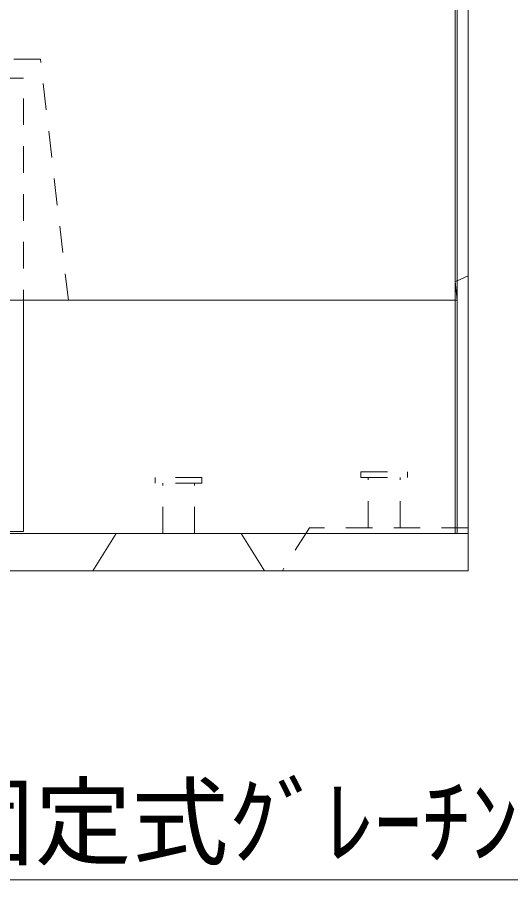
# Model space of a CAD drawing. Units: millimetres at full size; details may follow other scales. Extents: x 5964 to 125098, y -10801 to 28073.
# Drawn here: x 59382 to 59646.1, y 3242 to 3704.1 of the extents above; entities that cross this region are included whole.
import ezdxf
from ezdxf.enums import TextEntityAlignment as Align

# ---------------------------------------------------------------- set-up
doc = ezdxf.new("R2010")
doc.units = ezdxf.units.MM
doc.header["$LTSCALE"] = 19
doc.linetypes.add('USER1', pattern=[1.35, 0.75, -0.6])
for name, color, linetype, lineweight in [('インサート', 3, 'USER1', 9), ('グレーチング', 7, 'USER1', 5), ('寸法線', 7, 'Continuous', 9), ('本体', 2, 'Continuous', 9)]:
    doc.layers.add(name, color=color, linetype=linetype, lineweight=lineweight)
doc.styles.add('ＭＳ ゴシック', font='')
doc.styles.get('ＭＳ ゴシック').set_extended_font_data('MS Gothic')

msp = doc.modelspace()

# ---------------------------------------------------------------- linework, layer by layer
at = {"layer": 'インサート'}
for p, q in [((59480.82, 3457.55), (59455.83, 3457.55)), ((59455.83, 3454.55), (59455.83, 3457.55)), ((59480.82, 3454.55), (59480.82, 3457.55)), ((59565.83, 3460.55), (59590.83, 3460.55)), ((59565.83, 3457.55), (59565.83, 3460.55)), ((59565.83, 3457.55), (59590.83, 3457.55)), ((59569.83, 3430.55), (59569.83, 3457.55)), ((59586.83, 3430.55), (59586.83, 3457.55)), ((59590.83, 3457.55), (59590.83, 3460.55)), ((59480.82, 3454.55), (59455.83, 3454.55)), ((59459.82, 3427.55), (59459.82, 3454.55)), ((59476.83, 3427.55), (59476.83, 3454.55))]:
    msp.add_line(p, q, dxfattribs=at)
at = {"layer": 'グレーチング'}
for p, q in [((59385.32, 3671.55), (58863.32, 3671.55)), ((59385.32, 3543.82), (59385.32, 3671.55))]:
    msp.add_line(p, q, dxfattribs=at)
at = {"layer": 'グレーチング', "linetype": 'Continuous'}
for q in [(59385.32, 3543.82), (58863.32, 3428.55)]:
    msp.add_line((59385.32, 3428.55), q, dxfattribs=at)
at = {"layer": '寸法線'}
msp.add_lwpolyline([(59021.32, 3436.55), (59215.91, 3241.96), (59875.3, 3241.96)], dxfattribs=at)
at = {"layer": '本体', "color": 4, "lineweight": 5}
for p, q in [((59616.33, 3427.55), (59616.33, 3857.55)), ((59616.33, 3562.55), (59617.32, 3562.98)), ((59617.32, 3552.55), (59616.33, 3562.55))]:
    msp.add_line(p, q, dxfattribs=at)
at = {"layer": '本体', "lineweight": 5}
msp.add_line((59617.32, 3857.55), (59617.32, 3427.55), dxfattribs=at)
at = {"layer": '本体', "lineweight": 20}
for p, q in [((59623.33, 3427.55), (59623.33, 3857.55)), ((58625.32, 3427.55), (59623.33, 3427.55))]:
    msp.add_line(p, q, dxfattribs=at)
at = {"layer": '本体', "linetype": 'USER1'}
for p, q in [((59394.32, 3681.74), (58854.32, 3681.74)), ((59409.32, 3552.55), (59394.32, 3681.74)), ((59538.33, 3430.55), (59523.83, 3407.55)), ((59623.33, 3430.55), (59538.33, 3430.55))]:
    msp.add_line(p, q, dxfattribs=at)
at = {"layer": '本体'}
for p, q in [((59617.32, 3562.98), (59623.33, 3565.55)), ((59617.32, 3552.55), (58631.33, 3552.55)), ((59422.33, 3407.55), (59434.82, 3427.55)), ((59514.33, 3407.55), (59501.83, 3427.55)), ((59623.33, 3407.55), (59623.33, 3427.55)), ((58625.32, 3407.55), (59623.33, 3407.55))]:
    msp.add_line(p, q, dxfattribs=at)

# ---------------------------------------------------------------- texts
at = {"layer": '寸法線', "style": 'ＭＳ ゴシック'}
msp.add_text('ﾎﾞﾙﾄ固定式ｸﾞﾚｰﾁﾝｸﾞ（T-25）', height=37.98, dxfattribs=at).set_placement((59235.91, 3291.99), align=Align.TOP_LEFT)

doc.saveas('drawing.dxf')
